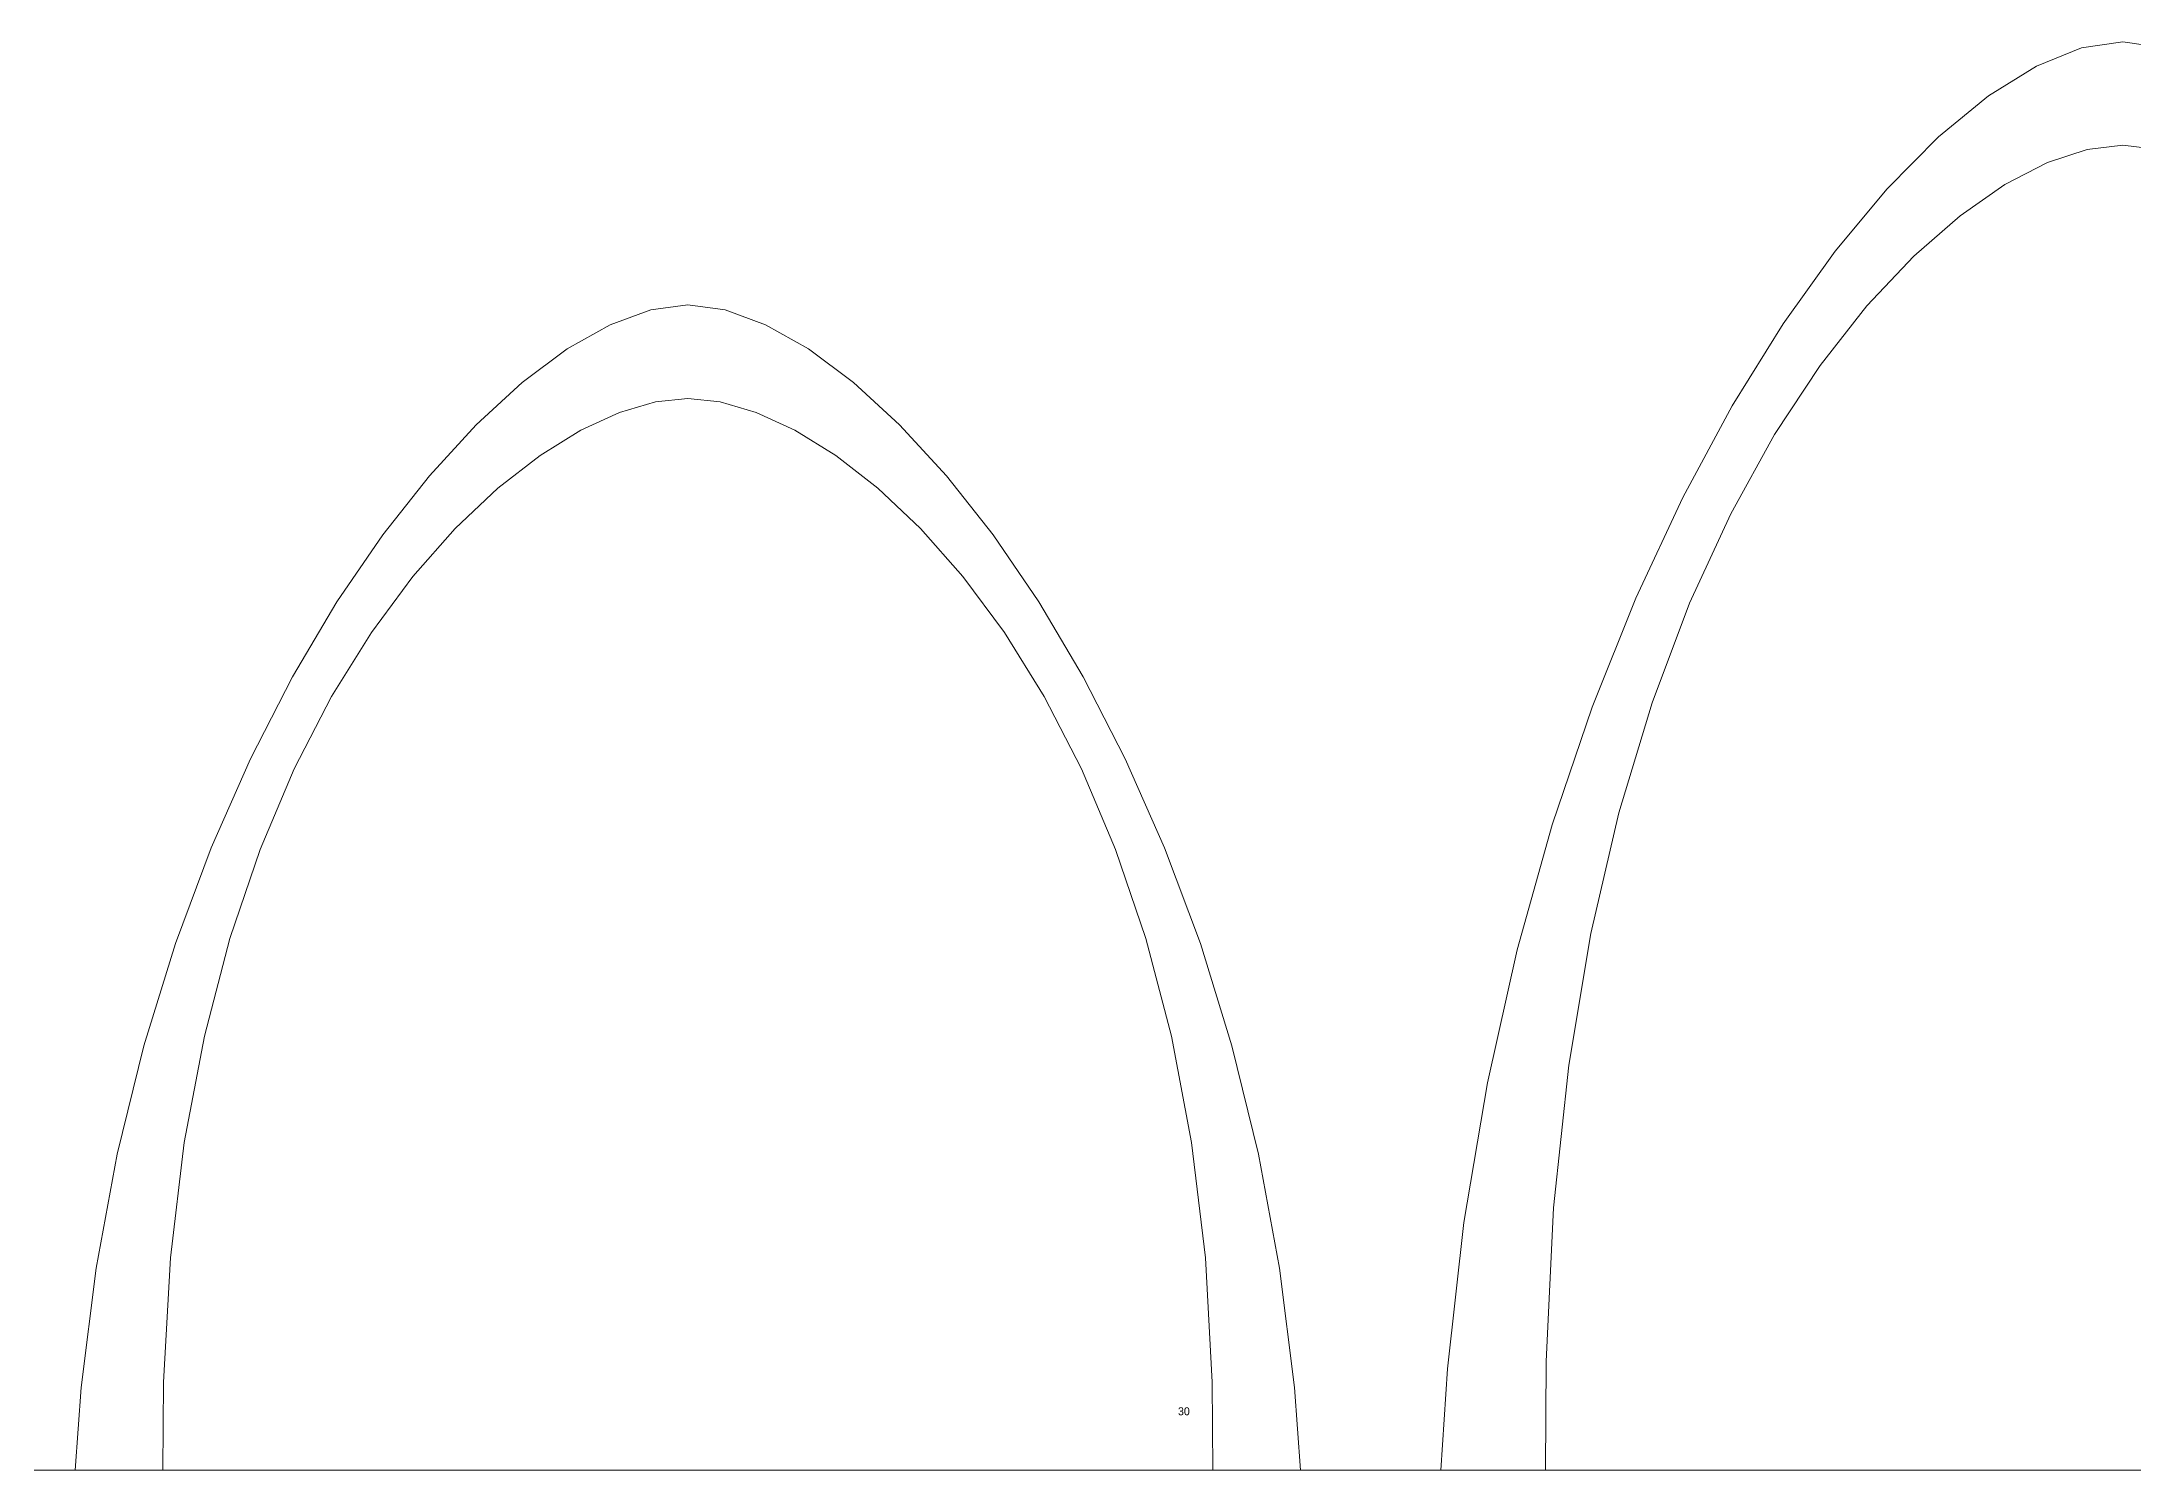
# Model space of a CAD drawing. Header units: inches. Extents: x -92.2 to -4.3, y -5886.5 to -5847.2.
# Drawn here: x -50.36 to -41.59, y -5853.2 to -5847.21 of the extents above; entities that cross this region are included whole.
import ezdxf

# ---------------------------------------------------------------- set-up
doc = ezdxf.new("R2010")
doc.units = ezdxf.units.IN
doc.header["$LTSCALE"] = 0.2
doc.header["$MEASUREMENT"] = 0
doc.layers.get('0').update_dxf_attribs({"lineweight": 0})
doc.layers.add('ARCHES', color=7, linetype='Continuous', lineweight=0)
doc.styles.add('Tw Cen MT', font='Tw Cen MT')

msp = doc.modelspace()

# ---------------------------------------------------------------- linework, layer by layer
at = {"color": 250, "linetype": 'Continuous', "lineweight": 0}
msp.add_line((-37.513007, -5853.201482), (-90.888007, -5853.201482), dxfattribs=at)
at = {"layer": 'ARCHES', "color": 250, "lineweight": 0}
msp.add_lwpolyline([(-41.48865, -5847.663003), (-41.638089, -5847.644885), (-41.787528, -5847.663003), (-41.953349, -5847.717838), (-42.132091, -5847.810112), (-42.320292, -5847.940548), (-42.514491, -5848.109868), (-42.711224, -5848.318794), (-42.907032, -5848.568048), (-43.098451, -5848.858353), (-43.282021, -5849.190432), (-43.454279, -5849.565005), (-43.611763, -5849.982797), (-43.751013, -5850.444528), (-43.868565, -5850.950922), (-43.960959, -5851.5027), (-44.024733, -5852.100586), (-44.056424, -5852.7453), (-44.05854, -5853.201483), (-44.066013, -5853.201483), (-44.081467, -5853.201483), (-44.103761, -5853.201483), (-44.131755, -5853.201483), (-44.164309, -5853.201483), (-44.200284, -5853.201483), (-44.238538, -5853.201483), (-44.277932, -5853.201483), (-44.317327, -5853.201483), (-44.355581, -5853.201483), (-44.391555, -5853.201483), (-44.42411, -5853.201483), (-44.452104, -5853.201483), (-44.474398, -5853.201483), (-44.489851, -5853.201483), (-44.497325, -5853.201483), (-44.46952, -5852.777031), (-44.400333, -5852.162614), (-44.301933, -5851.576322), (-44.177501, -5851.019743), (-44.030217, -5850.494467), (-43.863262, -5850.002083), (-43.679816, -5849.544178), (-43.48306, -5849.122343), (-43.276175, -5848.738166), (-43.062341, -5848.393236), (-42.844738, -5848.089141), (-42.626547, -5847.827472), (-42.410948, -5847.609815), (-42.201123, -5847.437761), (-42.000251, -5847.312898), (-41.811513, -5847.236815), (-41.638089, -5847.211101), (-41.464671, -5847.236815)], dxfattribs=at)
msp.add_lwpolyline([(-47.654564, -5848.314365), (-47.498783, -5848.335343), (-47.329245, -5848.397413), (-47.148807, -5848.49928), (-46.960326, -5848.639646), (-46.766659, -5848.817216), (-46.570663, -5849.030693), (-46.375194, -5849.278782), (-46.18311, -5849.560185), (-45.997268, -5849.873607), (-45.820524, -5850.217752), (-45.655736, -5850.591323), (-45.50576, -5850.993024), (-45.373454, -5851.421558), (-45.261675, -5851.875631), (-45.173279, -5852.353944), (-45.111123, -5852.855203), (-45.086111, -5853.201483), (-45.092368, -5853.201483), (-45.105306, -5853.201483), (-45.123971, -5853.201483), (-45.147408, -5853.201483), (-45.174663, -5853.201483), (-45.204781, -5853.201483), (-45.236808, -5853.201483), (-45.26979, -5853.201483), (-45.302771, -5853.201483), (-45.334799, -5853.201483), (-45.364917, -5853.201483), (-45.392172, -5853.201483), (-45.415609, -5853.201483), (-45.434274, -5853.201483), (-45.447212, -5853.201483), (-45.453469, -5853.201483), (-45.455616, -5852.832475), (-45.484759, -5852.31096), (-45.542999, -5851.827323), (-45.627195, -5851.38098), (-45.734207, -5850.971347), (-45.860893, -5850.597839), (-46.004112, -5850.259874), (-46.160722, -5849.956867), (-46.327584, -5849.688235), (-46.501555, -5849.453393), (-46.679494, -5849.251757), (-46.858261, -5849.082745), (-47.034714, -5848.945771), (-47.205712, -5848.840252), (-47.368113, -5848.765604), (-47.518778, -5848.721244), (-47.654564, -5848.706587), (-47.790351, -5848.721244), (-47.941015, -5848.765604), (-48.103417, -5848.840252), (-48.274414, -5848.945771), (-48.450867, -5849.082745), (-48.629633, -5849.251757), (-48.807571, -5849.453393), (-48.981541, -5849.688235), (-49.148401, -5849.956867), (-49.305009, -5850.259874), (-49.448226, -5850.597839), (-49.574908, -5850.971347), (-49.681916, -5851.38098), (-49.766109, -5851.827323), (-49.824344, -5852.31096), (-49.853481, -5852.832475), (-49.855625, -5853.201483), (-49.861881, -5853.201483), (-49.874818, -5853.201483), (-49.893481, -5853.201483), (-49.916916, -5853.201483), (-49.944168, -5853.201483), (-49.974284, -5853.201483), (-50.006308, -5853.201483), (-50.039286, -5853.201483), (-50.072265, -5853.201483), (-50.104289, -5853.201483), (-50.134404, -5853.201483), (-50.161657, -5853.201483), (-50.185091, -5853.201483), (-50.203755, -5853.201483), (-50.216691, -5853.201483), (-50.222948, -5853.201483), (-50.197939, -5852.855203), (-50.135789, -5852.353944), (-50.047398, -5851.875631), (-49.935623, -5851.421558), (-49.803321, -5850.993024), (-49.653349, -5850.591323), (-49.488564, -5850.217752), (-49.311824, -5849.873607), (-49.125985, -5849.560185), (-48.933904, -5849.278782), (-48.738438, -5849.030693), (-48.542445, -5848.817216), (-48.348782, -5848.639646), (-48.160305, -5848.49928), (-47.979872, -5848.397413), (-47.810339, -5848.335343)], close=True, dxfattribs=at)

# ---------------------------------------------------------------- texts
at = {"layer": 'ARCHES', "color": 250, "insert": (-45.599715, -5852.937745), "char_height": 0.0335457, "width": 0.06069554, "attachment_point": 1, "line_spacing_factor": 1.06639, "style": 'Tw Cen MT'}
msp.add_mtext('30', dxfattribs=at)

doc.saveas('drawing.dxf')
